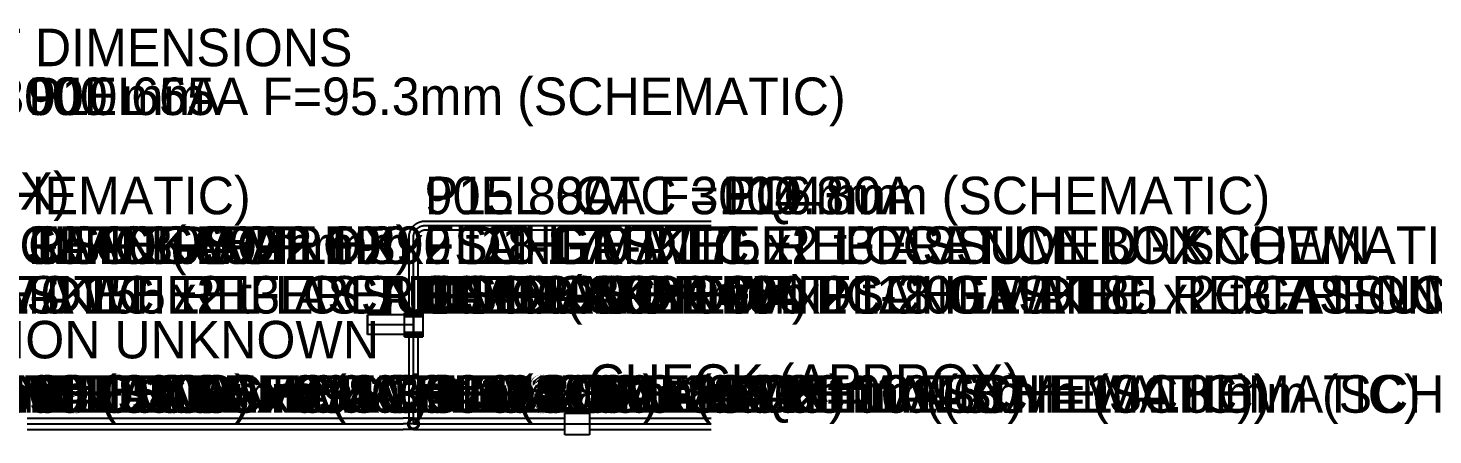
# Model space of a CAD drawing. Header units: millimetres. Extents: x 0 to 79656, y 0 to 27547.
# Drawn here: x 42547 to 56713, y 0 to 4099 of the extents above; entities that cross this region are included whole.
import ezdxf

# ---------------------------------------------------------------- set-up
doc = ezdxf.new("R2010")
doc.units = ezdxf.units.MM

msp = doc.modelspace()

# ---------------------------------------------------------------- linework, layer by layer
at = {"layer": 'CENTER'}
for p, q in [((46434, 2005), (46435, 2007)), ((46434, 2003), (46434, 2005)), ((46434, 2001), (46434, 2003)), ((46434, 1999), (46434, 2001)), ((46434, 1998), (46434, 1999)), ((46434, 1996), (46434, 1998)), ((46434, 224), (46434, 1996)), ((46435, 2012), (46436, 2014)), ((46435, 2011), (46435, 2012)), ((46435, 2009), (46435, 2011)), ((46435, 2007), (46435, 2009)), ((46436, 2018), (46437, 2020)), ((46436, 2016), (46436, 2018)), ((46436, 2014), (46436, 2016)), ((46437, 2023), (46438, 2025)), ((46437, 2022), (46437, 2023)), ((46437, 2020), (46437, 2022)), ((46438, 2027), (46439, 2029)), ((46438, 2025), (46438, 2027)), ((46439, 2031), (46440, 2032)), ((46439, 2029), (46439, 2031)), ((46440, 2032), (46441, 2034)), ((46441, 2036), (46442, 2038)), ((46441, 2034), (46441, 2036)), ((46442, 2038), (46443, 2039)), ((46443, 2041), (46444, 2043)), ((46443, 2039), (46443, 2041)), ((46444, 2043), (46445, 2045)), ((46445, 2045), (46446, 2046)), ((46446, 2046), (46447, 2048)), ((46447, 2050), (46448, 2051)), ((46447, 2048), (46447, 2050)), ((46448, 2051), (46449, 2053)), ((46449, 2053), (46450, 2054)), ((46450, 2054), (46451, 2056)), ((46451, 2056), (46452, 2058)), ((46452, 2058), (46453, 2059)), ((46453, 2059), (46454, 2061)), ((46454, 2061), (46455, 2062)), ((46455, 2062), (46456, 2064)), ((46456, 2064), (46458, 2065)), ((46458, 2065), (46459, 2067)), ((46459, 2067), (46460, 2068)), ((46460, 2068), (46461, 2070)), ((46461, 2070), (46462, 2071)), ((46462, 2071), (46464, 2072)), ((46464, 2072), (46465, 2074)), ((46465, 2074), (46466, 2075)), ((46466, 2075), (46467, 2077)), ((46467, 2077), (46469, 2078)), ((46469, 2078), (46470, 2079)), ((46470, 2079), (46472, 2080)), ((46472, 2080), (46473, 2082)), ((46473, 2082), (46474, 2083)), ((46474, 2083), (46476, 2084)), ((46476, 2084), (46477, 2085)), ((46477, 2085), (46479, 2086)), ((46479, 2086), (46480, 2088)), ((46480, 2088), (46482, 2089)), ((46482, 2089), (46483, 2090)), ((46483, 2090), (46485, 2091)), ((46485, 2091), (46486, 2092)), ((46486, 2092), (46488, 2093)), ((46488, 2093), (46490, 2094)), ((46490, 2094), (46491, 2095)), ((46491, 2095), (46493, 2096)), ((46493, 2096), (46494, 2097)), ((46494, 2097), (46496, 2097)), ((46496, 2097), (46498, 2098)), ((46498, 2098), (46499, 2099)), ((46499, 2099), (46501, 2100)), ((46501, 2100), (46503, 2101)), ((46503, 2101), (46505, 2101)), ((46505, 2101), (46506, 2102)), ((46506, 2102), (46508, 2103)), ((46508, 2103), (46510, 2103)), ((46510, 2103), (46512, 2104)), ((46512, 2104), (46513, 2105)), ((46513, 2105), (46515, 2105)), ((46515, 2105), (46517, 2106)), ((46517, 2106), (46519, 2106)), ((46519, 2106), (46521, 2107)), ((46521, 2107), (46522, 2107)), ((46522, 2107), (46524, 2107)), ((46524, 2107), (46526, 2108)), ((46526, 2108), (46528, 2108)), ((46528, 2108), (46530, 2108)), ((46530, 2108), (46532, 2109)), ((46532, 2109), (46533, 2109)), ((46533, 2109), (46535, 2109)), ((46535, 2109), (46537, 2109)), ((46537, 2109), (46539, 2110)), ((46539, 2110), (46541, 2110)), ((46541, 2110), (46543, 2110)), ((46543, 2110), (46545, 2110)), ((46545, 2110), (46546, 2110)), ((46546, 2110), (46548, 2110)), ((46548, 2110), (49434, 2110)), ((46434, 222), (46434, 224)), ((46434, 221), (46434, 222)), ((46434, 219), (46434, 221)), ((46434, 217), (46434, 219)), ((46434, 215), (46434, 217)), ((46434, 213), (46434, 215)), ((46434, 211), (46434, 213)), ((46434, 209), (46434, 211)), ((46434, 208), (46434, 209)), ((46434, 206), (46434, 208)), ((46434, 204), (46434, 206)), ((46434, 202), (46434, 204)), ((46434, 200), (46434, 202)), ((46434, 198), (46434, 200)), ((46434, 197), (46434, 198)), ((46434, 195), (46434, 197)), ((46434, 193), (46434, 195)), ((46434, 191), (46434, 193)), ((46434, 189), (46434, 191)), ((46434, 188), (46434, 189)), ((46434, 186), (46434, 188)), ((46434, 184), (46434, 186)), ((46434, 182), (46434, 184)), ((46434, 181), (46434, 182)), ((46434, 179), (46434, 181)), ((46434, 177), (46434, 179)), ((46434, 175), (46434, 177)), ((46434, 174), (46434, 175)), ((46434, 172), (46434, 174)), ((46434, 170), (46434, 172)), ((46434, 169), (46434, 170)), ((46434, 167), (46434, 169)), ((46434, 166), (46434, 167)), ((46434, 164), (46434, 166)), ((46434, 162), (46434, 164)), ((46434, 161), (46434, 162)), ((46434, 159), (46434, 161)), ((46434, 158), (46434, 159)), ((46434, 156), (46434, 158)), ((46434, 155), (46434, 156)), ((46434, 153), (46434, 155)), ((46434, 152), (46434, 153)), ((46434, 150), (46434, 152)), ((46434, 149), (46434, 150)), ((46434, 148), (46434, 149)), ((46434, 146), (46434, 148)), ((46434, 145), (46434, 146)), ((46434, 143), (46434, 145)), ((46434, 142), (46434, 143)), ((46434, 141), (46434, 142)), ((42539, 110), (46329, 110)), ((46434, 110), (46329, 110)), ((46434, 140), (46434, 141)), ((46434, 138), (46434, 140)), ((46434, 137), (46434, 138)), ((46434, 136), (46434, 137)), ((46434, 135), (46434, 136)), ((46434, 134), (46434, 135)), ((46434, 132), (46434, 134)), ((46434, 131), (46434, 132)), ((46434, 130), (46434, 131)), ((46434, 129), (46434, 130)), ((46434, 128), (46434, 129)), ((46434, 127), (46434, 128)), ((46434, 126), (46434, 127)), ((46434, 125), (46434, 126)), ((46434, 124), (46434, 125)), ((46434, 123), (46434, 124)), ((46434, 122), (46434, 123)), ((46434, 123), (46434, 123)), ((46434, 121), (46434, 122)), ((46434, 120), (46434, 121)), ((46434, 119), (46434, 120)), ((46434, 118), (46434, 119)), ((46434, 119), (46434, 119)), ((46434, 117), (46434, 118)), ((46434, 116), (46434, 117)), ((46434, 117), (46434, 117)), ((46434, 115), (46434, 116)), ((46434, 114), (46434, 115)), ((46434, 115), (46434, 115)), ((46434, 113), (46434, 114)), ((46434, 114), (46434, 114)), ((46434, 112), (46434, 113)), ((46434, 113), (46434, 113)), ((46434, 113), (46434, 113)), ((46434, 111), (46434, 112)), ((46434, 112), (46434, 112)), ((46434, 112), (46434, 112)), ((46434, 110), (46434, 111)), ((46434, 111), (46434, 111)), ((46434, 111), (46434, 111)), ((46434, 111), (46434, 111)), ((46434, 110), (46434, 110)), ((46434, 110), (46434, 110)), ((46434, 110), (46434, 110)), ((46434, 110), (46434, 110)), ((46434, 110), (46434, 110)), ((46434, 110), (46539, 110)), ((46539, 110), (49434, 110))]:
    msp.add_line(p, q, dxfattribs=at)
at = {"layer": 'FITTINGS'}
for p, q in [((46456, 2125), (46458, 2126)), ((46458, 2126), (46460, 2128)), ((46460, 2128), (46462, 2129)), ((46462, 2129), (46464, 2131)), ((46464, 2131), (46467, 2132)), ((46467, 2132), (46469, 2133)), ((46469, 2133), (46471, 2135)), ((46471, 2135), (46473, 2136)), ((46473, 2136), (46476, 2137)), ((46476, 2137), (46478, 2138)), ((46478, 2138), (46480, 2139)), ((46480, 2139), (46483, 2140)), ((46483, 2140), (46485, 2141)), ((46485, 2141), (46488, 2142)), ((46488, 2142), (46490, 2143)), ((46490, 2143), (46492, 2144)), ((46492, 2144), (46495, 2145)), ((46495, 2145), (46497, 2146)), ((46497, 2146), (46500, 2147)), ((46500, 2147), (46502, 2148)), ((46502, 2148), (46505, 2148)), ((46505, 2148), (46507, 2149)), ((46507, 2149), (46510, 2150)), ((46510, 2150), (46512, 2150)), ((46512, 2150), (46515, 2151)), ((46515, 2151), (46517, 2151)), ((46517, 2151), (46520, 2152)), ((46520, 2152), (46522, 2152)), ((46522, 2152), (46525, 2153)), ((46525, 2153), (46528, 2153)), ((46528, 2153), (46530, 2154)), ((46530, 2154), (46533, 2154)), ((46533, 2154), (46535, 2154)), ((46535, 2154), (46538, 2154)), ((46538, 2154), (46541, 2154)), ((46541, 2154), (46543, 2154)), ((46543, 2154), (46546, 2155)), ((46546, 2155), (46548, 2155)), ((46389, 1998), (46390, 2001)), ((46389, 1996), (46389, 1998)), ((46390, 2014), (46391, 2016)), ((46390, 2011), (46390, 2014)), ((46390, 2009), (46390, 2011)), ((46390, 2006), (46390, 2009)), ((46390, 2003), (46390, 2006)), ((46390, 2001), (46390, 2003)), ((46391, 2019), (46392, 2022)), ((46391, 2016), (46391, 2019)), ((46392, 2024), (46393, 2027)), ((46392, 2022), (46392, 2024)), ((46393, 2029), (46394, 2032)), ((46393, 2027), (46393, 2029)), ((46394, 2034), (46395, 2037)), ((46394, 2032), (46394, 2034)), ((46395, 2037), (46396, 2039)), ((46396, 2042), (46397, 2044)), ((46396, 2039), (46396, 2042)), ((46397, 2044), (46398, 2047)), ((46398, 2047), (46399, 2049)), ((46399, 2049), (46400, 2052)), ((46400, 2052), (46401, 2054)), ((46401, 2054), (46402, 2056)), ((46402, 2056), (46403, 2059)), ((46403, 2059), (46404, 2061)), ((46404, 2061), (46405, 2064)), ((46405, 2064), (46406, 2066)), ((46406, 2066), (46407, 2068)), ((46407, 2068), (46408, 2071)), ((46408, 2071), (46409, 2073)), ((46409, 2073), (46411, 2075)), ((46411, 2075), (46412, 2077)), ((46412, 2077), (46413, 2080)), ((46413, 2080), (46415, 2082)), ((46415, 2082), (46416, 2084)), ((46416, 2084), (46418, 2086)), ((46418, 2086), (46419, 2088)), ((46419, 2088), (46421, 2090)), ((46421, 2090), (46422, 2092)), ((46422, 2092), (46424, 2094)), ((46424, 2094), (46426, 2096)), ((46426, 2096), (46427, 2098)), ((46427, 2098), (46429, 2100)), ((46429, 2100), (46431, 2102)), ((46431, 2102), (46432, 2104)), ((46432, 2104), (46434, 2106)), ((46434, 2106), (46436, 2108)), ((46436, 2108), (46438, 2110)), ((46438, 2110), (46440, 2112)), ((46440, 2112), (46442, 2113)), ((46442, 2113), (46444, 2115)), ((46444, 2115), (46446, 2117)), ((46446, 2117), (46448, 2118)), ((46448, 2118), (46450, 2120)), ((46450, 2120), (46452, 2122)), ((46452, 2122), (46454, 2123)), ((46454, 2123), (46456, 2125)), ((46479, 2007), (46480, 2008)), ((46479, 2006), (46479, 2007)), ((46479, 2005), (46479, 2006)), ((46479, 2004), (46479, 2005)), ((46479, 2003), (46479, 2004)), ((46479, 2001), (46479, 2003)), ((46479, 2000), (46479, 2001)), ((46479, 1999), (46479, 2000)), ((46479, 1998), (46479, 1999)), ((46479, 1997), (46479, 1998)), ((46479, 1996), (46479, 1997)), ((46480, 2012), (46481, 2013)), ((46480, 2010), (46480, 2012)), ((46480, 2009), (46480, 2010)), ((46480, 2008), (46480, 2009)), ((46481, 2015), (46482, 2016)), ((46481, 2014), (46481, 2015)), ((46481, 2013), (46481, 2014)), ((46482, 2018), (46483, 2019)), ((46482, 2017), (46482, 2018)), ((46482, 2016), (46482, 2017)), ((46483, 2021), (46484, 2022)), ((46483, 2020), (46483, 2021)), ((46483, 2019), (46483, 2020)), ((46484, 2023), (46485, 2024)), ((46484, 2022), (46484, 2023)), ((46485, 2026), (46486, 2027)), ((46485, 2024), (46485, 2026)), ((46486, 2028), (46487, 2029)), ((46486, 2027), (46486, 2028)), ((46487, 2030), (46488, 2031)), ((46487, 2029), (46487, 2030)), ((46488, 2032), (46489, 2033)), ((46488, 2031), (46488, 2032)), ((46489, 2033), (46490, 2033)), ((46490, 2034), (46491, 2035)), ((46490, 2033), (46490, 2034)), ((46491, 2035), (46492, 2036)), ((46492, 2037), (46493, 2038)), ((46492, 2036), (46492, 2037)), ((46493, 2038), (46494, 2039)), ((46494, 2040), (46495, 2041)), ((46494, 2039), (46494, 2040)), ((46495, 2041), (46496, 2042)), ((46496, 2042), (46497, 2043)), ((46497, 2043), (46498, 2044)), ((46497, 2043), (46497, 2043)), ((46498, 2044), (46499, 2045)), ((46499, 2045), (46500, 2046)), ((46500, 2046), (46501, 2047)), ((46501, 2047), (46502, 2048)), ((46501, 2047), (46501, 2047)), ((46502, 2048), (46503, 2049)), ((46503, 2049), (46504, 2050)), ((46504, 2050), (46505, 2050)), ((46505, 2050), (46506, 2051)), ((46506, 2051), (46507, 2052)), ((46507, 2052), (46508, 2052)), ((46508, 2052), (46509, 2053)), ((46509, 2053), (46510, 2054)), ((46510, 2054), (46511, 2054)), ((46511, 2055), (46512, 2056)), ((46511, 2054), (46511, 2055)), ((46512, 2056), (46513, 2056)), ((46513, 2056), (46514, 2057)), ((46514, 2057), (46515, 2057)), ((46515, 2057), (46516, 2058)), ((46516, 2058), (46517, 2058)), ((46517, 2058), (46518, 2059)), ((46518, 2059), (46520, 2059)), ((46520, 2059), (46521, 2060)), ((46521, 2060), (46522, 2060)), ((46522, 2060), (46523, 2061)), ((46523, 2061), (46524, 2061)), ((46524, 2061), (46525, 2061)), ((46525, 2061), (46526, 2062)), ((46526, 2062), (46527, 2062)), ((46527, 2062), (46528, 2062)), ((46528, 2062), (46529, 2063)), ((46529, 2063), (46530, 2063)), ((46530, 2063), (46531, 2063)), ((46531, 2063), (46532, 2064)), ((46532, 2064), (46534, 2064)), ((46534, 2064), (46535, 2064)), ((46535, 2064), (46536, 2064)), ((46536, 2064), (46537, 2065)), ((46537, 2065), (46538, 2065)), ((46538, 2065), (46539, 2065)), ((46539, 2065), (46540, 2065)), ((46540, 2065), (46541, 2065)), ((46541, 2065), (46543, 2065)), ((46543, 2065), (46544, 2065)), ((46544, 2065), (46545, 2065)), ((46545, 2065), (46546, 2065)), ((46546, 2065), (46547, 2065)), ((46547, 2065), (46548, 2065)), ((46342, 989), (46342, 1231)), ((46342, 1231), (46526, 1231)), ((46526, 1231), (46526, 989)), ((46526, 989), (46342, 989)), ((46434, 167), (46329, 167)), ((46389, 222), (46389, 224)), ((46389, 221), (46389, 222)), ((46389, 219), (46389, 221)), ((46389, 217), (46389, 219)), ((46389, 215), (46389, 217)), ((46389, 213), (46389, 215)), ((46389, 211), (46389, 213)), ((46389, 209), (46389, 211)), ((46389, 208), (46389, 209)), ((46389, 206), (46389, 208)), ((46389, 204), (46389, 206)), ((46389, 202), (46389, 204)), ((46389, 200), (46389, 202)), ((46389, 198), (46389, 200)), ((46389, 197), (46389, 198)), ((46389, 195), (46389, 197)), ((46389, 193), (46389, 195)), ((46389, 191), (46389, 193)), ((46389, 189), (46389, 191)), ((46389, 188), (46389, 189)), ((46389, 186), (46389, 188)), ((46389, 184), (46389, 186)), ((46389, 182), (46389, 184)), ((46389, 181), (46389, 182)), ((46389, 179), (46389, 181)), ((46389, 177), (46389, 179)), ((46389, 175), (46389, 177)), ((46389, 174), (46389, 175)), ((46389, 172), (46389, 174)), ((46389, 170), (46389, 172)), ((46389, 169), (46389, 170)), ((46389, 167), (46389, 169)), ((46389, 166), (46389, 167)), ((46389, 164), (46389, 166)), ((46389, 162), (46389, 164)), ((46389, 161), (46389, 162)), ((46389, 159), (46389, 161)), ((46389, 158), (46389, 159)), ((46389, 156), (46389, 158)), ((46389, 155), (46389, 156)), ((46389, 153), (46389, 155)), ((46389, 152), (46389, 153)), ((46389, 150), (46389, 152)), ((46389, 149), (46389, 150)), ((46389, 148), (46389, 149)), ((46389, 146), (46389, 148)), ((46389, 145), (46389, 146)), ((46389, 143), (46389, 145)), ((46389, 142), (46389, 143)), ((46389, 141), (46389, 142)), ((46434, 167), (46539, 167)), ((46479, 222), (46479, 224)), ((46479, 221), (46479, 222)), ((46479, 219), (46479, 221)), ((46479, 217), (46479, 219)), ((46479, 215), (46479, 217)), ((46479, 213), (46479, 215)), ((46479, 211), (46479, 213)), ((46479, 209), (46479, 211)), ((46479, 208), (46479, 209)), ((46479, 206), (46479, 208)), ((46479, 204), (46479, 206)), ((46479, 202), (46479, 204)), ((46479, 200), (46479, 202)), ((46479, 198), (46479, 200)), ((46479, 197), (46479, 198)), ((46479, 195), (46479, 197)), ((46479, 193), (46479, 195)), ((46479, 191), (46479, 193)), ((46479, 189), (46479, 191)), ((46479, 188), (46479, 189)), ((46479, 186), (46479, 188)), ((46479, 184), (46479, 186)), ((46479, 182), (46479, 184)), ((46479, 181), (46479, 182)), ((46479, 179), (46479, 181)), ((46479, 177), (46479, 179)), ((46479, 175), (46479, 177)), ((46479, 174), (46479, 175)), ((46479, 172), (46479, 174)), ((46479, 170), (46479, 172)), ((46479, 169), (46479, 170)), ((46479, 167), (46479, 169)), ((46479, 166), (46479, 167)), ((46479, 164), (46479, 166)), ((46479, 162), (46479, 164)), ((46479, 161), (46479, 162)), ((46479, 159), (46479, 161)), ((46479, 158), (46479, 159)), ((46479, 156), (46479, 158)), ((46479, 155), (46479, 156)), ((46479, 153), (46479, 155)), ((46479, 152), (46479, 153)), ((46479, 150), (46479, 152)), ((46479, 149), (46479, 150)), ((46479, 148), (46479, 149)), ((46479, 146), (46479, 148)), ((46479, 145), (46479, 146)), ((46479, 143), (46479, 145)), ((46479, 142), (46479, 143)), ((46479, 141), (46479, 142)), ((47959, 0), (47959, 220)), ((47959, 220), (48209, 220)), ((48209, 220), (48209, 0)), ((46434, 53), (46329, 53)), ((46389, 140), (46389, 141)), ((46389, 138), (46389, 140)), ((46389, 137), (46389, 138)), ((46389, 136), (46389, 137)), ((46389, 135), (46389, 136)), ((46389, 134), (46389, 135)), ((46389, 132), (46389, 134)), ((46389, 131), (46389, 132)), ((46389, 130), (46389, 131)), ((46389, 129), (46389, 130)), ((46389, 128), (46389, 129)), ((46389, 127), (46389, 128)), ((46389, 126), (46389, 127)), ((46389, 125), (46389, 126)), ((46389, 124), (46389, 125)), ((46389, 123), (46389, 124)), ((46389, 122), (46389, 123)), ((46389, 123), (46389, 123)), ((46389, 121), (46389, 122)), ((46389, 120), (46389, 121)), ((46389, 119), (46389, 120)), ((46389, 118), (46389, 119)), ((46389, 119), (46389, 119)), ((46389, 117), (46389, 118)), ((46389, 116), (46389, 117)), ((46389, 117), (46389, 117)), ((46389, 115), (46389, 116)), ((46389, 114), (46389, 115)), ((46389, 115), (46389, 115)), ((46389, 113), (46389, 114)), ((46389, 114), (46389, 114)), ((46389, 112), (46389, 113)), ((46389, 113), (46389, 113)), ((46389, 113), (46389, 113)), ((46389, 111), (46389, 112)), ((46389, 112), (46389, 112)), ((46389, 112), (46389, 112)), ((46389, 110), (46389, 111)), ((46389, 111), (46389, 111)), ((46389, 111), (46389, 111)), ((46389, 111), (46389, 111)), ((46389, 110), (46389, 110)), ((46389, 110), (46389, 110)), ((46389, 110), (46389, 110)), ((46389, 110), (46389, 110)), ((46389, 110), (46389, 110)), ((46434, 53), (46539, 53)), ((46479, 140), (46479, 141)), ((46479, 138), (46479, 140)), ((46479, 137), (46479, 138)), ((46479, 136), (46479, 137)), ((46479, 135), (46479, 136)), ((46479, 134), (46479, 135)), ((46479, 132), (46479, 134)), ((46479, 131), (46479, 132)), ((46479, 130), (46479, 131)), ((46479, 129), (46479, 130)), ((46479, 128), (46479, 129)), ((46479, 127), (46479, 128)), ((46479, 126), (46479, 127)), ((46479, 125), (46479, 126)), ((46479, 124), (46479, 125)), ((46479, 123), (46479, 124)), ((46479, 122), (46479, 123)), ((46479, 123), (46479, 123)), ((46479, 121), (46479, 122)), ((46479, 120), (46479, 121)), ((46479, 119), (46479, 120)), ((46479, 118), (46479, 119)), ((46479, 119), (46479, 119)), ((46479, 117), (46479, 118)), ((46479, 116), (46479, 117)), ((46479, 117), (46479, 117)), ((46479, 115), (46479, 116)), ((46479, 114), (46479, 115)), ((46479, 115), (46479, 115)), ((46479, 113), (46479, 114)), ((46479, 114), (46479, 114)), ((46479, 112), (46479, 113)), ((46479, 113), (46479, 113)), ((46479, 113), (46479, 113)), ((46479, 111), (46479, 112)), ((46479, 112), (46479, 112)), ((46479, 112), (46479, 112)), ((46479, 110), (46479, 111)), ((46479, 111), (46479, 111)), ((46479, 111), (46479, 111)), ((46479, 111), (46479, 111)), ((46479, 110), (46479, 110)), ((46479, 110), (46479, 110)), ((46479, 110), (46479, 110)), ((46479, 110), (46479, 110)), ((46479, 110), (46479, 110)), ((48209, 0), (47959, 0))]:
    msp.add_line(p, q, dxfattribs=at)
for radius in [57.1, 57.1, 57.1, 44.5]:
    msp.add_circle((46434, 110), radius, dxfattribs=at)
at = {"layer": 'FLANGE_THICKNESS'}
for p, q in [((46526, 1188), (46342, 1188)), ((46526, 1032), (46342, 1032))]:
    msp.add_line(p, q, dxfattribs=at)
at = {"layer": 'GASKET_REFERENCE'}
for p, q in [((46342, 1210), (46342, 1213)), ((46342, 1213), (46526, 1213)), ((46526, 1210), (46342, 1210)), ((46526, 1213), (46526, 1210)), ((46526, 1010), (46342, 1010)), ((46342, 1010), (46342, 1007)), ((46342, 1007), (46526, 1007)), ((46526, 1007), (46526, 1010))]:
    msp.add_line(p, q, dxfattribs=at)
at = {"layer": 'MATING_FLANGE'}
for p, q in [((46342, 1213), (46342, 1231)), ((46342, 1231), (46526, 1231)), ((46526, 1213), (46342, 1213)), ((46526, 1231), (46526, 1213)), ((46526, 1007), (46342, 1007)), ((46342, 1007), (46342, 989)), ((46526, 989), (46526, 1007)), ((46342, 989), (46526, 989))]:
    msp.add_line(p, q, dxfattribs=at)
at = {"layer": 'PIPE_OUTLINE'}
for p, q in [((46548, 2155), (49434, 2155)), ((46389, 1231), (46389, 1996)), ((46479, 1231), (46479, 1996)), ((46548, 2065), (49434, 2065)), ((46389, 224), (46389, 989)), ((46479, 224), (46479, 989)), ((42539, 167), (46329, 167)), ((46539, 167), (47959, 167)), ((48209, 167), (49434, 167)), ((42539, 53), (46329, 53)), ((46539, 53), (47959, 53)), ((48209, 53), (49434, 53))]:
    msp.add_line(p, q, dxfattribs=at)
for radius in [57.1, 44.5]:
    msp.add_circle((46434, 110), radius, dxfattribs=at)
at = {"layer": 'VALVE_REFERENCE'}
for p, q in [((45970, 1010), (45970, 1210)), ((46434, 1210), (45970, 1210)), ((45970, 1210), (45970, 1010)), ((46434, 1210), (45970, 1210)), ((46434, 1010), (46434, 1210)), ((46434, 1210), (46434, 1010)), ((46434, 1110), (45970, 1110)), ((46434, 1010), (45970, 1010)), ((46434, 1010), (45970, 1010))]:
    msp.add_line(p, q, dxfattribs=at)

# ---------------------------------------------------------------- texts
at = {"layer": 'LABELS'}
for s, p in [('PRELIMINARY; FITTINGS SCHEMATIC - VERIFY PRODUCT DIMENSIONS', (28434, 3715)), ('CTC 3000 mm', (41047, 3223)), ('90EL 65A F=95.3mm (SCHEMATIC)', (42547, 3223)), ('P10 65A', (42547, 3223)), ('90EL 50A F=76.2mm (SCHEMATIC)', (36547, 2223)), ('BALL (APPROX)', (39147, 2268)), ('90EL 80A F=114.3mm (SCHEMATIC)', (46547, 2223)), ('P15 80A', (46547, 2223)), ('CTC 3000 mm', (48047, 2223)), ('P16 80A', (49547, 2223)), ('EQ4', (49547, 2223)), ('GATE (APPROX)', (42460, 1723)), ('JIS10K SOP FF x2 t18 GASKET x2 t3 ASSUMED - SCHEMATIC', (42547, 1723)), ('CTC 3000 mm', (42547, 1723)), ('10FCL-65A L190 FLANGE-D175 REFERENCE BOX', (42547, 1723)), ('REF FRAME H390 D1-170 WHEEL LOCATION UNKNOWN', (42547, 1723)), ('FLANGE t22 mm - SCHEMATIC', (42547, 1723)), ('JIS10K SOP FF x2 t16 GASKET x2 t3 ASSUMED - SCHEMATIC', (36547, 1223)), ('10FCL-50A L180 FLANGE-D155 REFERENCE BOX', (36547, 1223)), ('FLANGE t20 mm - SCHEMATIC', (36547, 1223)), ('REF FRAME H343 D1-170 WHEEL LOCATION UNKNOWN', (36890, 1223)), ('REF FRAME H464 D1-200 WHEEL LOCATION UNKNOWN', (46083, 1223)), ('GATE (APPROX)', (46455, 1223)), ('JIS10K SOP FF x2 t18 GASKET x2 t3 ASSUMED - SCHEMATIC', (46547, 1223)), ('CTC 2000 mm', (46547, 1223)), ('10FCL-80A L200 FLANGE-D185 REFERENCE BOX', (46547, 1223)), ('FLANGE t22 mm - SCHEMATIC', (46547, 1223)), ('REF FRAME H548 D1-250 WHEEL LOCATION UNKNOWN', (32547, 771)), ('CHECK (APPROX)', (48197, 333)), ('JIS10K SOP FF x2 t18 GASKET x2 t3 ASSUMED - SCHEMATIC', (32547, 223)), ('10FCL-100A L230 FLANGE-D210 REFERENCE BOX', (32547, 223)), ('TEE 100Ax100A C=104.8 M=104.8 mm (SCHEMATIC)', (36547, 223)), ('90EL 50A F=76.2mm (SCHEMATIC)', (36547, 223)), ('RED 100Ax50A H=101.6 mm (SCHEMATIC)', (36547, 223)), ('CTC 6000 mm', (39547, 223)), ('TEE 100Ax100A C=104.8 M=104.8 mm (SCHEMATIC)', (42547, 223)), ('90EL 65A F=95.3mm (SCHEMATIC)', (42547, 223)), ('CTC 1000 mm', (42547, 223)), ('CTC 3000 mm', (42547, 223)), ('RED 100Ax65A H=101.6 mm (SCHEMATIC)', (42547, 223)), ('P2 100A', (42547, 223)), ('P8 100A', (42547, 223)), ('P9 65A', (42547, 223)), ('CTC 4000 mm', (44547, 223)), ('TEE 100Ax100A C=104.8 M=104.8 mm (SCHEMATIC)', (46547, 223)), ('90EL 80A F=114.3mm (SCHEMATIC)', (46547, 223)), ('CTC 1000 mm', (46547, 223)), ('CTC 3000 mm', (46547, 223)), ('RED 100Ax80A H=101.6 mm (SCHEMATIC)', (46547, 223)), ('P7 100A', (46547, 223)), ('P13 100A', (46547, 223)), ('P14 80A', (46547, 223)), ('CTC 3000 mm', (48047, 223)), ('P12 100A', (49547, 223)), ('EQ2', (49547, 223))]:
    msp.add_text(s, height=378, dxfattribs=at).set_placement(p)

doc.saveas('drawing.dxf')
